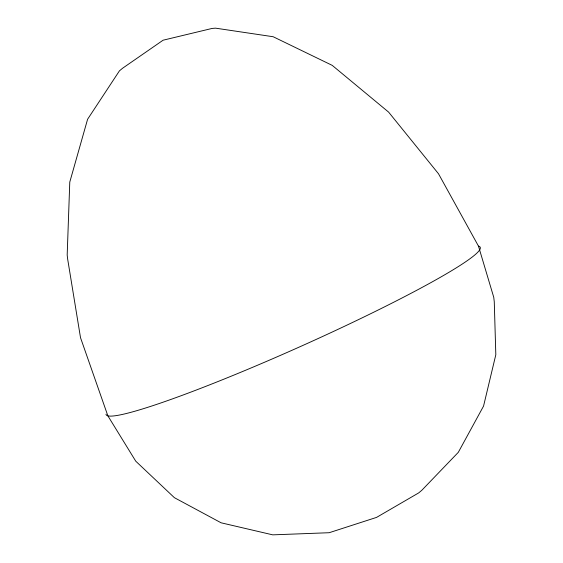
<?xml version="1.0" encoding="UTF-8"?>
<svg xmlns="http://www.w3.org/2000/svg" width="563" height="563" viewBox="0 0 563 563"><rect width="100%" height="100%" fill="white"/><g stroke="black" fill="none" stroke-linecap="round" stroke-linejoin="round"><path stroke-width="0.84" d="M478.48 246.137L438.5 173.77L388.611 112.114L332.226 65.371L273.175 36.736L215.488 28.15L212.082 28.439L163.094 40.205L122.565 68.25L119.426 70.868L87.596 119.257L69.777 182.081L67.18 255.053L67.659 259.086L80.516 337.694L107.871 415.846L135.767 461.203L174.389 497.678L221.104 522.802L272.731 534.85L329.165 532.718L376.556 517.397L418.682 492.906L421.814 490.289L458.31 452.321L483.554 406.092L495.82 354.739L494.272 301.775L493.744 297.278L478.48 246.137A204.925 17.15 -24.1 0 1 307.511 343.346A204.925 17.15 -24.1 0 1 105.992 414.227"/></g></svg>
